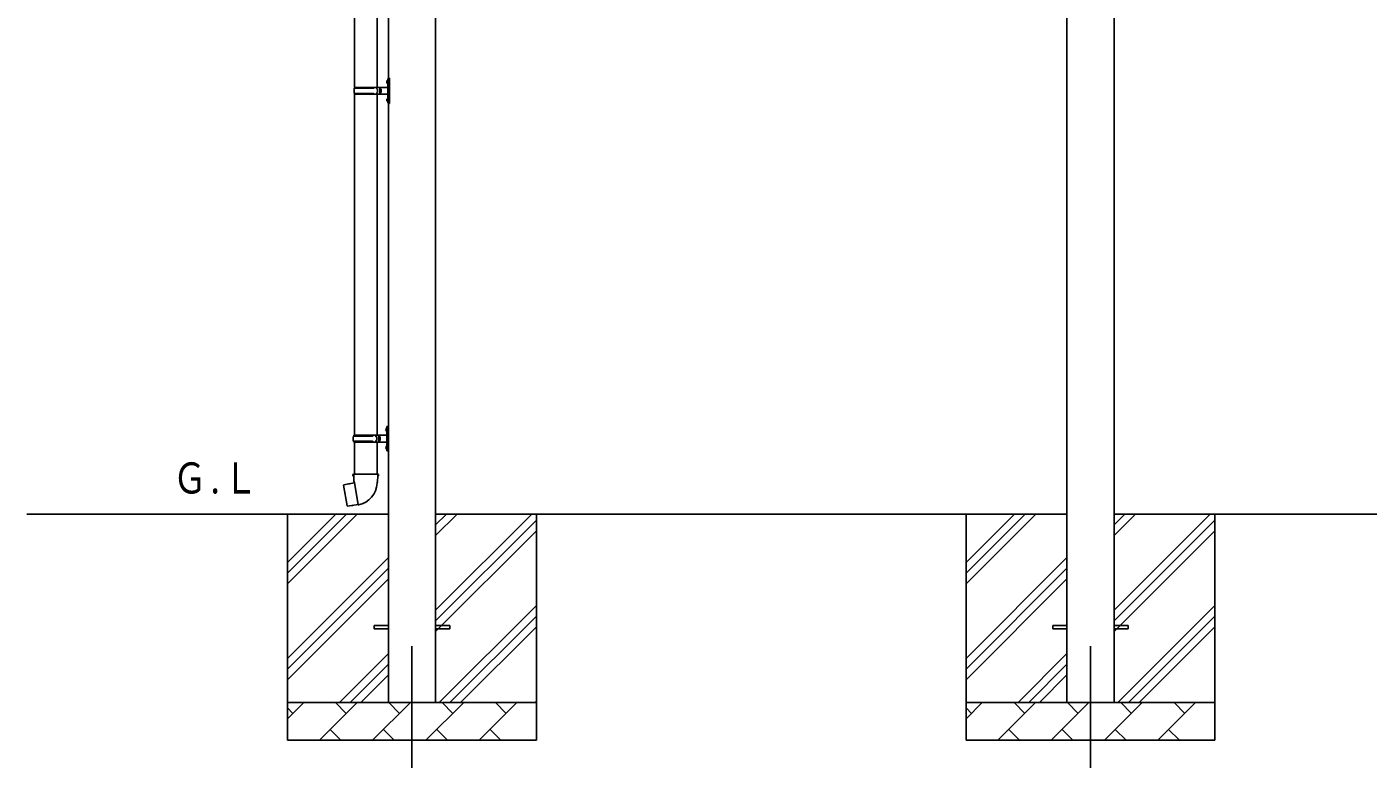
# Model space of a CAD drawing. Units: millimetres, scale not verified. Extents: x -10512 to 10512, y -7425 to 7425.
# Drawn here: x -4453 to -895, y -5024 to -3081 of the extents above; entities that cross this region are included whole.
import ezdxf
from ezdxf.enums import TextEntityAlignment as Align

# ---------------------------------------------------------------- set-up
doc = ezdxf.new("R2010")
doc.units = ezdxf.units.MM
doc.header["$LTSCALE"] = 30
for name, color, linetype in [('0-3_YKK_12', 2, 'Continuous'), ('0-4_YKK_13', 4, 'Continuous'), ('0-5_YKK_A1', 4, 'Continuous')]:
    doc.layers.add(name, color=color, linetype=linetype)
doc.styles.add('ＭＳ ゴシック', font='')
doc.styles.get('ＭＳ ゴシック').set_extended_font_data('MS Gothic')

msp = doc.modelspace()

# ---------------------------------------------------------------- linework, layer by layer
at = {"layer": '0-3_YKK_12'}
for p, q in [((-3431.45, -4723.5), (-3431.45, -5223.5)), ((-1631.45, -4723.5), (-1631.45, -5223.5))]:
    msp.add_line(p, q, dxfattribs=at)
at = {"layer": '0-4_YKK_13'}
for p, q in [((-3583.95, -2337.5), (-3583.95, -3242)), ((-3523.95, -2337.5), (-3523.95, -3242)), ((-3497.75, -3224.85), (-3495.71, -3225.85)), ((-3496.48, -3222.85), (-3495.85, -3222.85)), ((-3496.48, -3222.85), (-3496.48, -3231.15)), ((-3496.48, -3231.15), (-3495.85, -3231.15)), ((-3495.85, -3222.85), (-3495.85, -3231.15)), ((-3495.85, -3222.85), (-3495.45, -3223.25)), ((-3495.85, -3231.15), (-3495.45, -3230.75)), ((-3495.71, -3225.85), (-3495.1, -3227)), ((-3495.45, -3219), (-3492.45, -3217.5)), ((-3495.45, -3219), (-3495.45, -3251)), ((-3495.45, -3223.25), (-3495.45, -3230.75)), ((-3492.45, -3217.5), (-3492.45, -3251)), ((-3492.45, -3217.5), (-3491.45, -3217.5)), ((-3491.45, -3217.5), (-3491.45, -3251)), ((-3584.45, -3244), (-3534.12, -3244)), ((-3584.45, -3258), (-3534.12, -3258)), ((-3583.95, -3259.99), (-3583.95, -4164.5)), ((-3583.45, -3242), (-3497.45, -3242)), ((-3583.45, -3242), (-3583.45, -3244)), ((-3583.45, -3260), (-3583.45, -3258)), ((-3583.45, -3260), (-3497.45, -3260)), ((-3524.45, -3242), (-3524.45, -3246.5)), ((-3524.45, -3246.5), (-3522.45, -3246.5)), ((-3524.45, -3260), (-3524.45, -3255.5)), ((-3524.45, -3255.5), (-3522.45, -3255.5)), ((-3523.95, -3259.99), (-3523.95, -4164.5)), ((-3522.45, -3246.5), (-3522.45, -3251)), ((-3522.45, -3255.5), (-3522.45, -3251)), ((-3516.45, -3242), (-3516.45, -3251)), ((-3516.45, -3246.5), (-3513.45, -3246.5)), ((-3516.45, -3260), (-3516.45, -3251)), ((-3516.45, -3255.5), (-3513.45, -3255.5)), ((-3513.45, -3246.5), (-3513.45, -3251)), ((-3513.45, -3255.5), (-3513.45, -3251)), ((-3497.75, -3272.85), (-3495.71, -3273.85)), ((-3496.48, -3270.85), (-3495.85, -3270.85)), ((-3496.48, -3270.85), (-3496.48, -3279.15)), ((-3495.85, -3270.85), (-3495.85, -3279.15)), ((-3495.85, -3270.85), (-3495.45, -3271.25)), ((-3495.45, -3283), (-3495.45, -3251)), ((-3495.45, -3271.25), (-3495.45, -3278.75)), ((-3492.45, -3284.5), (-3492.45, -3251)), ((-3491.45, -3284.5), (-3491.45, -3251)), ((-3496.48, -3279.15), (-3495.85, -3279.15)), ((-3495.85, -3279.15), (-3495.45, -3278.75)), ((-3495.71, -3273.85), (-3495.1, -3275)), ((-3495.45, -3283), (-3492.45, -3284.5)), ((-3492.45, -3284.5), (-3491.45, -3284.5)), ((-3500.25, -4147.35), (-3498.21, -4148.35)), ((-3498.98, -4145.35), (-3498.35, -4145.35)), ((-3498.98, -4145.35), (-3498.98, -4153.65)), ((-3498.98, -4153.65), (-3498.35, -4153.65)), ((-3498.35, -4145.35), (-3498.35, -4153.65)), ((-3498.35, -4145.35), (-3497.95, -4145.75)), ((-3498.35, -4153.65), (-3497.95, -4153.25)), ((-3498.21, -4148.35), (-3497.6, -4149.5)), ((-3497.95, -4141.5), (-3494.95, -4140)), ((-3497.95, -4141.5), (-3497.95, -4173.5)), ((-3497.95, -4145.75), (-3497.95, -4153.25)), ((-3494.95, -4140), (-3494.95, -4173.5)), ((-3494.95, -4140), (-3493.95, -4140)), ((-3493.95, -4140), (-3493.95, -4173.5)), ((-3586.95, -4166.5), (-3536.62, -4166.5)), ((-3586.95, -4180.5), (-3536.62, -4180.5)), ((-3585.95, -4164.5), (-3499.95, -4164.5)), ((-3585.95, -4164.5), (-3585.95, -4166.5)), ((-3585.95, -4182.5), (-3585.95, -4180.5)), ((-3585.95, -4182.5), (-3499.95, -4182.5)), ((-3583.95, -4182.5), (-3583.95, -4267.43)), ((-3526.95, -4164.5), (-3526.95, -4169)), ((-3526.95, -4169), (-3524.95, -4169)), ((-3526.95, -4182.5), (-3526.95, -4178)), ((-3526.95, -4178), (-3524.95, -4178)), ((-3524.95, -4169), (-3524.95, -4173.5)), ((-3524.95, -4178), (-3524.95, -4173.5)), ((-3523.95, -4182.5), (-3523.95, -4267.43)), ((-3518.95, -4164.5), (-3518.95, -4173.5)), ((-3518.95, -4169), (-3515.95, -4169)), ((-3518.95, -4182.5), (-3518.95, -4173.5)), ((-3518.95, -4178), (-3515.95, -4178)), ((-3515.95, -4169), (-3515.95, -4173.5)), ((-3515.95, -4178), (-3515.95, -4173.5)), ((-3500.25, -4195.35), (-3498.21, -4196.35)), ((-3498.98, -4193.35), (-3498.35, -4193.35)), ((-3498.98, -4193.35), (-3498.98, -4201.65)), ((-3498.35, -4193.35), (-3498.35, -4201.65)), ((-3498.35, -4193.35), (-3497.95, -4193.75)), ((-3498.21, -4196.35), (-3497.6, -4197.5)), ((-3497.95, -4205.5), (-3497.95, -4173.5)), ((-3497.95, -4193.75), (-3497.95, -4201.25)), ((-3494.95, -4207), (-3494.95, -4173.5)), ((-3493.95, -4207), (-3493.95, -4173.5)), ((-3498.98, -4201.65), (-3498.35, -4201.65)), ((-3498.35, -4201.65), (-3497.95, -4201.25)), ((-3497.95, -4205.5), (-3494.95, -4207)), ((-3494.95, -4207), (-3493.95, -4207)), ((-3585.8, -4267.43), (-3587.95, -4268.21)), ((-3587.95, -4268.21), (-3587.95, -4271.83)), ((-3585.8, -4267.43), (-3553.95, -4267.43)), ((-3585.8, -4267.43), (-3585.71, -4272.64)), ((-3522.1, -4267.43), (-3553.95, -4267.43)), ((-3522.1, -4267.43), (-3519.95, -4268.21)), ((-3519.95, -4268.21), (-3519.95, -4271.83)), ((-3612.41, -4295.88), (-3613.22, -4297.05)), ((-3613.22, -4297.05), (-3603.6, -4351.61)), ((-3584.54, -4290.63), (-3612.41, -4295.88)), ((-3599.67, -4293.28), (-3599.88, -4293.52)), ((-3587.95, -4271.83), (-3585.71, -4272.64)), ((-3585.71, -4272.64), (-3585.45, -4287.43)), ((-3585.45, -4287.43), (-3584.1, -4289.43)), ((-3574.19, -4347.92), (-3584.32, -4290.45)), ((-3584.3, -4289.63), (-3584.3, -4290.33)), ((-3584.1, -4289.43), (-3584.13, -4289.43)), ((-3523.76, -4289.37), (-3523.84, -4291.53)), ((-3522.45, -4287.43), (-3523.76, -4289.37)), ((-3519.95, -4271.83), (-3522.19, -4272.64)), ((-3589.58, -4350.52), (-3589.86, -4350.36)), ((-3573.88, -4348.69), (-3574.12, -4348.02)), ((-3531.45, -4669), (-3493.95, -4669)), ((-3531.45, -4678), (-3531.45, -4669)), ((-3531.45, -4678), (-3493.95, -4678)), ((-3368.95, -4669), (-3331.45, -4669)), ((-3368.95, -4678), (-3331.45, -4678)), ((-3331.45, -4678), (-3331.45, -4669)), ((-1731.45, -4669), (-1693.95, -4669)), ((-1731.45, -4678), (-1731.45, -4669)), ((-1731.45, -4678), (-1693.95, -4678)), ((-1568.95, -4669), (-1531.45, -4669)), ((-1568.95, -4678), (-1531.45, -4678)), ((-1531.45, -4678), (-1531.45, -4669))]:
    msp.add_line(p, q, dxfattribs=at)
for points in [[(-3497.75, -3229.15), (-3495.71, -3228.15), (-3495.1, -3227)], [(-3497.75, -3277.15), (-3495.71, -3276.15), (-3495.1, -3275)], [(-3500.25, -4151.65), (-3498.21, -4150.65), (-3497.6, -4149.5)], [(-3500.25, -4199.65), (-3498.21, -4198.65), (-3497.6, -4197.5)], [(-3522.1, -4267.43), (-3522.19, -4272.64), (-3522.45, -4287.43)], [(-3597.42, -4293.06), (-3597.7, -4292.9), (-3599.67, -4293.28)], [(-3574.46, -4347.83), (-3602.44, -4352.43), (-3603.6, -4351.61)], [(-3587.39, -4349.96), (-3587.6, -4350.19), (-3589.58, -4350.52)]]:
    msp.add_lwpolyline(points, dxfattribs=at)
for centre, radius, start, end in [((-3492.15, -3227), 6, 136.21765, 223.78235), ((-3535.7, -3251), 49.25, 171.82876, 180.00002), ((-3535.7, -3251), 49.25, 180.00002, 188.17127), ((-3534.12, -3242), 2, 270, 359.99998), ((-3534.12, -3260), 2, 0.00005, 90.00004), ((-3492.15, -3275), 6, 136.21765, 223.78235), ((-3497.45, -3240), 2, 270, 359.99998), ((-3497.45, -3262), 2, 0.00005, 90.00004), ((-3494.65, -4149.5), 6, 136.21765, 223.78235), ((-3499.95, -4162.5), 2, 270, 359.99998), ((-3538.2, -4173.5), 49.25, 171.82876, 180.00002), ((-3538.2, -4173.5), 49.25, 180.00002, 188.17127), ((-3536.62, -4164.5), 2, 270, 359.99998), ((-3536.62, -4182.5), 2, 0.00005, 90.00004), ((-3494.65, -4197.5), 6, 136.21765, 223.78235), ((-3499.95, -4184.5), 2, 0.00005, 90.00004), ((-3584.6, -4290.33), 0.3, 280.66842, 0), ((-3584.1, -4289.63), 0.2, 100, 180), ((-3584.1, -4289.43), 60.3, 279.96938, 358), ((-3574.41, -4348.13), 0.3, 20, 99.33158), ((-3573.7, -4348.62), 0.2, 200, 279.96938)]:
    msp.add_arc(centre, radius, start, end, dxfattribs=at)
at = {"layer": '0-5_YKK_A1'}
for p, q in [((-1693.95, -2016), (-1693.95, -4873.5)), ((-1568.95, -4873.5), (-1568.95, -2016)), ((-3493.95, -2076), (-3493.95, -4873.5)), ((-3368.95, -4873.5), (-3368.95, -2076)), ((-3493.95, -4373.5), (-4453.09, -4373.5)), ((-3761.45, -4373.5), (-3761.45, -4973.5)), ((-3761.45, -4558.55), (-3576.4, -4373.5)), ((-3761.45, -4530.27), (-3604.68, -4373.5)), ((-3761.45, -4501.98), (-3632.97, -4373.5)), ((-1693.95, -4373.5), (-3368.95, -4373.5)), ((-3368.95, -4628.6), (-3113.85, -4373.5)), ((-3368.95, -4430.61), (-3311.84, -4373.5)), ((-3368.95, -4402.32), (-3340.13, -4373.5)), ((-3101.45, -4373.5), (-3101.45, -4973.5)), ((-1961.45, -4373.5), (-1961.45, -4973.5)), ((-1961.45, -4558.55), (-1776.4, -4373.5)), ((-1961.45, -4530.27), (-1804.68, -4373.5)), ((-1961.45, -4501.98), (-1832.97, -4373.5)), ((106.05, -4373.5), (-1568.95, -4373.5)), ((-1568.95, -4628.6), (-1313.85, -4373.5)), ((-1568.95, -4430.61), (-1511.84, -4373.5)), ((-1568.95, -4402.32), (-1540.13, -4373.5)), ((-1301.45, -4373.5), (-1301.45, -4973.5)), ((-3368.95, -4656.88), (-3101.45, -4389.38)), ((-1568.95, -4656.88), (-1301.45, -4389.38)), ((-3368.95, -4685.17), (-3101.45, -4417.67)), ((-1568.95, -4685.17), (-1301.45, -4417.67)), ((-3761.45, -4756.54), (-3493.95, -4489.04)), ((-3761.45, -4784.82), (-3493.95, -4517.32)), ((-1961.45, -4756.54), (-1693.95, -4489.04)), ((-1961.45, -4784.82), (-1693.95, -4517.32)), ((-3761.45, -4813.11), (-3493.95, -4545.61)), ((-1961.45, -4813.11), (-1693.95, -4545.61)), ((-3359.29, -4873.5), (-3101.45, -4615.66)), ((-1559.29, -4873.5), (-1301.45, -4615.66)), ((-3331.01, -4873.5), (-3101.45, -4643.94)), ((-1531.01, -4873.5), (-1301.45, -4643.94)), ((-3302.72, -4873.5), (-3101.45, -4672.23)), ((-1502.72, -4873.5), (-1301.45, -4672.23)), ((-3623.85, -4873.5), (-3493.95, -4743.6)), ((-1823.85, -4873.5), (-1693.95, -4743.6)), ((-3595.57, -4873.5), (-3493.95, -4771.88)), ((-3567.28, -4873.5), (-3493.95, -4800.17)), ((-1795.57, -4873.5), (-1693.95, -4771.88)), ((-1767.28, -4873.5), (-1693.95, -4800.17)), ((-3761.45, -4873.5), (-3101.45, -4873.5)), ((-3761.45, -4916.39), (-3718.56, -4873.5)), ((-3677.14, -4973.5), (-3577.14, -4873.5)), ((-3605.69, -4902.05), (-3634.24, -4873.5)), ((-3535.71, -4973.5), (-3435.71, -4873.5)), ((-3464.27, -4902.05), (-3492.82, -4873.5)), ((-3394.29, -4973.5), (-3294.29, -4873.5)), ((-3322.85, -4902.05), (-3351.4, -4873.5)), ((-3252.87, -4973.5), (-3152.87, -4873.5)), ((-3181.43, -4902.05), (-3209.98, -4873.5)), ((-3104.73, -4873.5), (-3101.45, -4870.22)), ((-1961.45, -4873.5), (-1301.45, -4873.5)), ((-1961.45, -4916.39), (-1918.56, -4873.5)), ((-1877.14, -4973.5), (-1777.14, -4873.5)), ((-1805.69, -4902.05), (-1834.24, -4873.5)), ((-1735.71, -4973.5), (-1635.71, -4873.5)), ((-1664.27, -4902.05), (-1692.82, -4873.5)), ((-1594.29, -4973.5), (-1494.29, -4873.5)), ((-1522.85, -4902.05), (-1551.4, -4873.5)), ((-1452.87, -4973.5), (-1352.87, -4873.5)), ((-1381.43, -4902.05), (-1409.98, -4873.5)), ((-1304.73, -4873.5), (-1301.45, -4870.22)), ((-3747.11, -4902.05), (-3761.45, -4887.71)), ((-1947.11, -4902.05), (-1961.45, -4887.71)), ((-3648.58, -4944.95), (-3620.03, -4973.5)), ((-3507.16, -4944.95), (-3478.61, -4973.5)), ((-3365.74, -4944.95), (-3337.19, -4973.5)), ((-3224.32, -4944.95), (-3195.77, -4973.5)), ((-1848.58, -4944.95), (-1820.03, -4973.5)), ((-1707.16, -4944.95), (-1678.61, -4973.5)), ((-1565.74, -4944.95), (-1537.19, -4973.5)), ((-1424.32, -4944.95), (-1395.77, -4973.5)), ((-3101.45, -4973.5), (-3761.45, -4973.5)), ((-1301.45, -4973.5), (-1961.45, -4973.5))]:
    msp.add_line(p, q, dxfattribs=at)

# ---------------------------------------------------------------- texts
at = {"layer": '0-5_YKK_A1', "style": 'ＭＳ ゴシック', "width": 0.8}
msp.add_text('Ｇ.Ｌ', height=82.48, dxfattribs=at).set_placement((-4065.91, -4343.63), align=Align.BOTTOM_LEFT)

doc.saveas('drawing.dxf')
